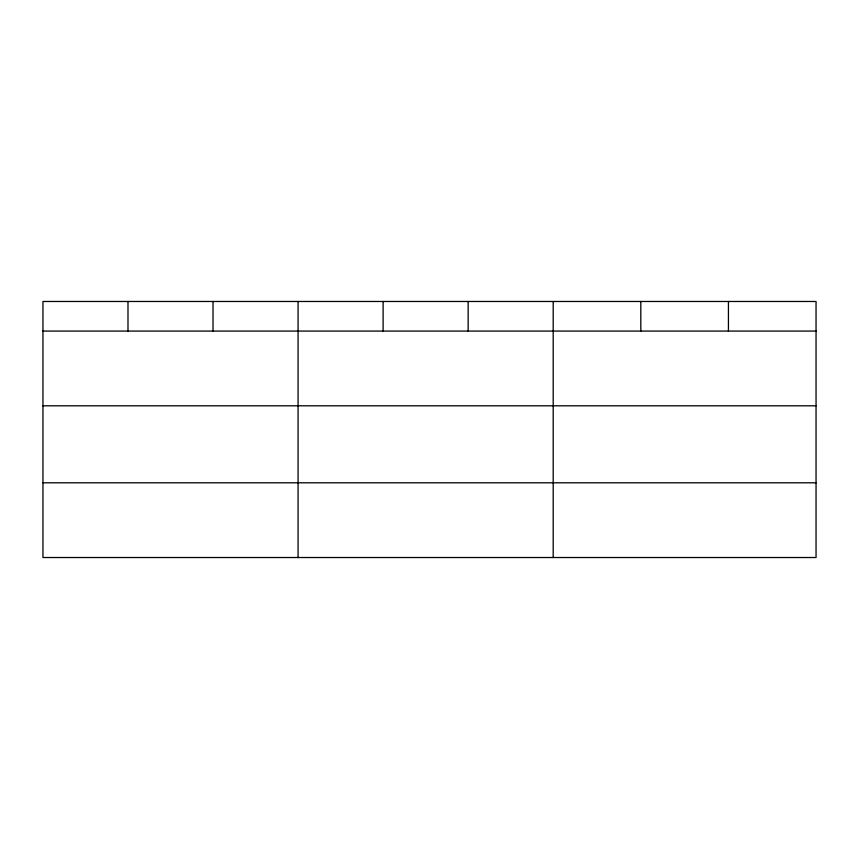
<?xml version="1.0" encoding="UTF-8"?>
<svg xmlns="http://www.w3.org/2000/svg" width="859" height="859" viewBox="0 0 859 859"><rect width="100%" height="100%" fill="white"/><g stroke="black" fill="none" stroke-linecap="round" stroke-linejoin="round"><path stroke-width="1.29" d="M816.05 405.802L816.05 301.477L42.95 301.477L42.95 557.523L816.05 557.523L816.05 405.802L42.95 405.802M42.95 331.069L816.05 331.069M42.95 482.801L816.05 482.801M728.432 301.477L728.432 331.069M640.814 301.477L640.814 331.069M553.196 301.477L553.196 557.523M468.155 301.477L468.155 331.069M383.114 301.477L383.114 331.069M298.073 301.477L298.073 557.523M213.032 301.477L213.032 331.069M127.991 301.477L127.991 331.069"/></g></svg>
